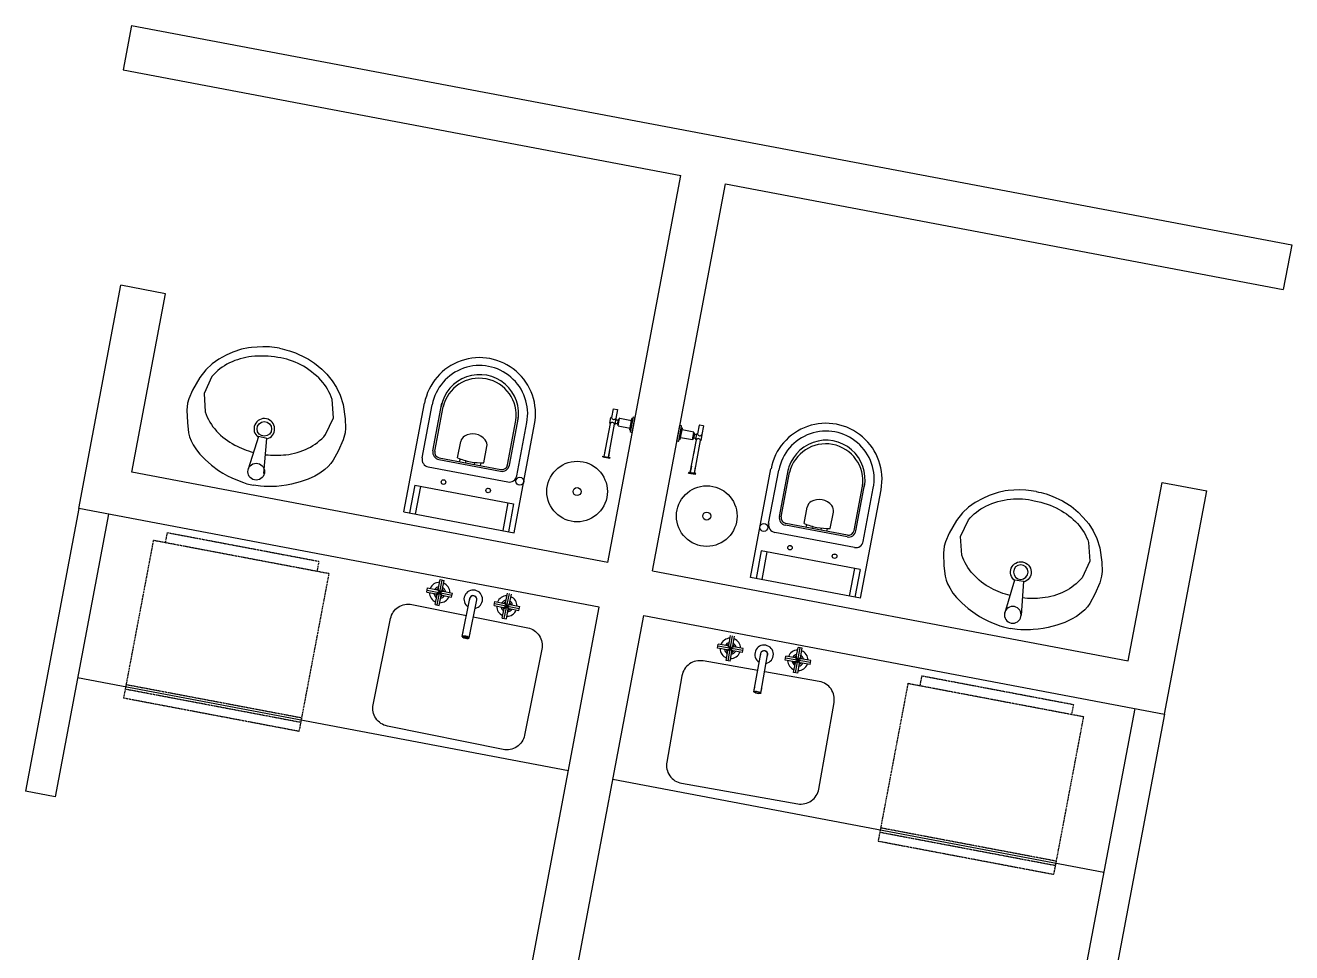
# Model space of a CAD drawing. Header units: inches. Extents: x -18604 to 2753, y -9056 to 3482.
# Drawn here: x -14036.8 to -13618.5, y -2367.2 to -2061.1 of the extents above; entities that cross this region are included whole.
import ezdxf

# ---------------------------------------------------------------- set-up
doc = ezdxf.new("R2010")
doc.units = ezdxf.units.IN
doc.linetypes.add('DASHED2', pattern=[0.375, 0.25, -0.125])
for name, color, linetype in [('Li Fina', 9, 'Continuous'), ('MOVEIS', 2, 'Continuous'), ('Parede', 6, 'Continuous'), ('Parede Baixo', 4, 'Continuous')]:
    doc.layers.add(name, color=color, linetype=linetype)

# ---------------------------------------------------------------- blocks, each defined once
blk = doc.blocks.new('01LAVL32')
at = {"linetype": 'Continuous'}
for p, q in [((-0.0275, -0.1344), (-0.0154, -0.2499)), ((0.0133, -0.2511), (0.0262, -0.1384)), ((-0.0154, -0.2499), (0.0133, -0.2511))]:
    blk.add_line(p, q, dxfattribs=at)
for points in [[(-0.0012, -0.5498, -0.021013), (-0.0349, -0.548), (-0.056, -0.5445), (-0.0926, -0.5355), (-0.1022, -0.5325), (-0.1239, -0.5233), (-0.1508, -0.5082), (-0.1704, -0.4947), (-0.1919, -0.477), (-0.2106, -0.4578), (-0.2273, -0.4352), (-0.2422, -0.4063), (-0.2575, -0.3608), (-0.2643, -0.3307), (-0.2659, -0.3157), (-0.2642, -0.2925), (-0.255, -0.2525), (-0.2443, -0.2195), (-0.2387, -0.2071), (-0.2316, -0.1957), (-0.2224, -0.1839), (-0.2088, -0.1694), (-0.1945, -0.157), (-0.1744, -0.1429), (-0.1503, -0.129), (-0.124, -0.1163), (-0.1081, -0.1098), (-0.0924, -0.1045), (-0.0763, -0.1), (-0.0683, -0.0981), (-0.0361, -0.092), (-0.0243, -0.0905), (-0.0012, -0.0898)], [(-0.0012, -0.5498, 0.021013), (0.0325, -0.548), (0.0535, -0.5445), (0.0902, -0.5355), (0.0998, -0.5325), (0.1215, -0.5233), (0.1483, -0.5082), (0.168, -0.4947), (0.1895, -0.477), (0.2082, -0.4578), (0.2248, -0.4352), (0.2398, -0.4063), (0.2551, -0.3608), (0.2619, -0.3307), (0.2635, -0.3157), (0.2617, -0.2925), (0.2525, -0.2525), (0.2419, -0.2195), (0.2363, -0.2071), (0.2292, -0.1957), (0.22, -0.1839), (0.2064, -0.1694), (0.1921, -0.157), (0.1719, -0.1429), (0.1478, -0.129), (0.1216, -0.1163), (0.1056, -0.1098), (0.0899, -0.1045), (0.0739, -0.1), (0.0659, -0.0981), (0.0337, -0.092), (0.0219, -0.0905), (-0.0012, -0.0898)], [(-0.021, -0.1961, 0.057807), (-0.0872, -0.2084, 0.085317), (-0.1552, -0.2428, 0.106201), (-0.2035, -0.2979), (-0.2189, -0.3571)], [(-0.2189, -0.3571), (-0.2035, -0.4163, 0.106201), (-0.1552, -0.4714, 0.085317), (-0.0801, -0.5094, 0.090539), (-0.0013, -0.5188, 0.074778), (0.0845, -0.5058, 0.085317), (0.1525, -0.4714, 0.106201), (0.2008, -0.4163), (0.2162, -0.3571), (0.2008, -0.2979, 0.106201), (0.1525, -0.2428, 0.085317), (0.0845, -0.2084, 0.056769), (0.0196, -0.1962, 0.074778)]]:
    blk.add_lwpolyline(points, format="xyb", dxfattribs=at)
for centre, radius in [((-0.0013, -0.1352), 0.0277), ((-0.0013, -0.279), 0.0241)]:
    blk.add_circle(centre, radius, dxfattribs=at)
blk.add_arc((-0.0013, -0.279), 0.0341, 114.7124, 63.992, dxfattribs=at)

msp = doc.modelspace()

# ---------------------------------------------------------------- linework, layer by layer
at = {"layer": 'Li Fina', "linetype": 'DASHED2'}
for p, q in [((-13989.98, -2228.64, 126.88), (-13990.6, -2231.89, 126.88)), ((-13939.87, -2238.12, 126.88), (-13989.98, -2228.64, 126.88)), ((-13994.53, -2231.15, 126.88), (-14004.38, -2283.22, 126.88)), ((-13936.56, -2242.11, 126.88), (-13994.53, -2231.15, 126.88)), ((-13936.56, -2242.11, 126.88), (-13946.41, -2294.19, 126.88)), ((-13939.87, -2238.12, 126.88), (-13940.49, -2241.37, 126.88)), ((-13945.57, -2289.77, 126.88), (-14003.55, -2278.8, 126.88)), ((-13745.24, -2278.31, 126.88), (-13755.09, -2330.39, 126.88)), ((-13745.24, -2278.31, 126.88), (-13687.27, -2289.28, 126.88)), ((-13740.7, -2275.81, 126.88), (-13741.31, -2279.05, 126.88)), ((-13740.7, -2275.81, 126.88), (-13690.59, -2285.29, 126.88)), ((-13946.41, -2294.19, 126.88), (-14004.38, -2283.22, 126.88)), ((-13945.85, -2291.24, 126.88), (-14003.82, -2280.27, 126.88)), ((-13690.59, -2285.29, 126.88), (-13691.2, -2288.54, 126.88)), ((-13687.27, -2289.28, 126.88), (-13697.12, -2341.36, 126.88)), ((-13754.54, -2327.44, 126.88), (-13696.57, -2338.41, 126.88)), ((-13754.26, -2325.97, 126.88), (-13696.29, -2336.93, 126.88)), ((-13755.09, -2330.39, 126.88), (-13697.12, -2341.36, 126.88))]:
    msp.add_line(p, q, dxfattribs=at)
at = {"layer": 'Li Fina'}
for p, q in [((-13900.77, -2252.44, 63.44), (-13899.11, -2244.23, 63.44)), ((-13900.43, -2247.31, 63.44), (-13899.78, -2244.09, 63.44)), ((-13899.78, -2244.09, 63.44), (-13898.44, -2244.36, 63.44)), ((-13899.09, -2247.58, 63.44), (-13898.44, -2244.36, 63.44)), ((-13904.18, -2248.17, 63.44), (-13903.91, -2246.84, 63.44)), ((-13904.18, -2248.17, 63.44), (-13900.96, -2248.82, 63.44)), ((-13904.05, -2247.51, 63.44), (-13895.83, -2249.16, 63.44)), ((-13903.91, -2246.84, 63.44), (-13900.69, -2247.49, 63.44)), ((-13901.43, -2252.31, 63.44), (-13900.78, -2249.09, 63.44)), ((-13900.78, -2249.09, 63.44), (-13899.09, -2247.58, 63.44)), ((-13900.69, -2247.49, 63.44), (-13899.94, -2248.34, 63.44)), ((-13900.43, -2247.31, 63.44), (-13899.94, -2248.34, 63.44)), ((-13900.1, -2252.58, 63.44), (-13899.45, -2249.36, 63.44)), ((-13899.19, -2249.18, 63.44), (-13895.97, -2249.83, 63.44)), ((-13898.92, -2247.85, 63.44), (-13895.7, -2248.5, 63.44)), ((-13895.97, -2249.83, 63.44), (-13895.7, -2248.5, 63.44)), ((-13892.51, -2262.85, 63.44), (-13889.97, -2250.27, 63.44)), ((-13878.57, -2256.93, 63.44), (-13876.91, -2248.71, 63.44)), ((-13878.22, -2251.8, 63.44), (-13877.57, -2248.58, 63.44)), ((-13876.89, -2252.07, 63.44), (-13876.24, -2248.85, 63.44)), ((-13901.43, -2252.31, 63.44), (-13900.1, -2252.58, 63.44)), ((-13890.22, -2263.31, 63.44), (-13887.68, -2250.73, 63.44)), ((-13881.98, -2252.66, 63.44), (-13881.71, -2251.32, 63.44)), ((-13881.98, -2252.66, 63.44), (-13878.76, -2253.31, 63.44)), ((-13881.84, -2251.99, 63.44), (-13873.63, -2253.65, 63.44)), ((-13881.71, -2251.32, 63.44), (-13878.49, -2251.97, 63.44)), ((-13879.23, -2256.79, 63.44), (-13878.58, -2253.57, 63.44)), ((-13878.58, -2253.57, 63.44), (-13876.89, -2252.07, 63.44)), ((-13878.49, -2251.97, 63.44), (-13877.74, -2252.82, 63.44)), ((-13878.22, -2251.8, 63.44), (-13877.25, -2253.84, 63.44)), ((-13877.9, -2257.06, 63.44), (-13877.25, -2253.84, 63.44)), ((-13877.74, -2252.82, 63.44), (-13876.71, -2252.33, 63.44)), ((-13876.98, -2253.66, 63.44), (-13873.76, -2254.31, 63.44)), ((-13876.71, -2252.33, 63.44), (-13873.49, -2252.98, 63.44)), ((-13873.76, -2254.31, 63.44), (-13873.49, -2252.98, 63.44)), ((-13879.23, -2256.79, 63.44), (-13877.9, -2257.06, 63.44)), ((-13892.51, -2262.87, 63.44), (-13892.2, -2261.34, 63.44)), ((-13890.22, -2263.33, 63.44), (-13889.91, -2261.8, 63.44)), ((-13804.64, -2270.91, 63.44), (-13803.18, -2262.66, 63.44)), ((-13804.42, -2265.78, 63.44), (-13803.85, -2262.54, 63.44)), ((-13803.08, -2266.01, 63.44), (-13802.51, -2262.78, 63.44)), ((-13808.15, -2266.73, 63.44), (-13807.92, -2265.39, 63.44)), ((-13804.92, -2267.3, 63.44), (-13808.15, -2266.73, 63.44)), ((-13799.78, -2267.52, 63.44), (-13808.04, -2266.06, 63.44)), ((-13804.68, -2265.96, 63.44), (-13807.92, -2265.39, 63.44)), ((-13803.08, -2266.01, 63.44), (-13804.74, -2267.56, 63.44)), ((-13803.91, -2266.79, 63.44), (-13804.68, -2265.96, 63.44)), ((-13803.4, -2267.8, 63.44), (-13804.42, -2265.78, 63.44)), ((-13802.9, -2266.28, 63.44), (-13803.91, -2266.79, 63.44)), ((-13799.66, -2266.85, 63.44), (-13802.9, -2266.28, 63.44)), ((-13799.9, -2268.18, 63.44), (-13799.66, -2266.85, 63.44)), ((-13782.33, -2274.85, 63.44), (-13780.87, -2266.6, 63.44)), ((-13782.11, -2269.71, 63.44), (-13781.54, -2266.48, 63.44)), ((-13780.2, -2266.72, 63.44), (-13781.54, -2266.48, 63.44)), ((-13780.78, -2269.95, 63.44), (-13780.2, -2266.72, 63.44)), ((-13805.31, -2270.8, 63.44), (-13804.74, -2267.56, 63.44)), ((-13803.97, -2271.03, 63.44), (-13805.31, -2270.8, 63.44)), ((-13803.97, -2271.03, 63.44), (-13803.4, -2267.8, 63.44)), ((-13799.9, -2268.18, 63.44), (-13803.13, -2267.61, 63.44)), ((-13796.12, -2281.12, 63.44), (-13793.89, -2268.48, 63.44)), ((-13793.82, -2281.52, 63.44), (-13791.59, -2268.88, 63.44)), ((-13785.85, -2270.67, 63.44), (-13785.61, -2269.33, 63.44)), ((-13782.61, -2271.24, 63.44), (-13785.85, -2270.67, 63.44)), ((-13777.48, -2271.45, 63.44), (-13785.73, -2270, 63.44)), ((-13782.38, -2269.9, 63.44), (-13785.61, -2269.33, 63.44)), ((-13783, -2274.73, 63.44), (-13782.43, -2271.5, 63.44)), ((-13781.09, -2271.74, 63.44), (-13782.11, -2269.71, 63.44)), ((-13780.78, -2269.95, 63.44), (-13781.6, -2270.72, 63.44)), ((-13780.59, -2270.21, 63.44), (-13781.6, -2270.72, 63.44)), ((-13777.36, -2270.78, 63.44), (-13780.59, -2270.21, 63.44)), ((-13777.59, -2272.12, 63.44), (-13777.36, -2270.78, 63.44)), ((-13781.66, -2274.97, 63.44), (-13783, -2274.73, 63.44)), ((-13781.66, -2274.97, 63.44), (-13781.09, -2271.74, 63.44)), ((-13777.59, -2272.12, 63.44), (-13780.83, -2271.55, 63.44)), ((-13796.13, -2281.13, 63.44), (-13795.86, -2279.6, 63.44)), ((-13793.82, -2281.54, 63.44), (-13793.55, -2280, 63.44))]:
    msp.add_line(p, q, dxfattribs=at)
at = {"layer": 'Li Fina', "elevation": 63.44}
for points in [[(-13899.94, -2248.34), (-13900.03, -2248.38), (-13900.12, -2248.42), (-13900.2, -2248.46), (-13900.23, -2248.47), (-13900.26, -2248.49), (-13900.29, -2248.5), (-13900.34, -2248.53), (-13900.4, -2248.55), (-13900.45, -2248.58), (-13900.46, -2248.58), (-13900.47, -2248.59), (-13900.47, -2248.59), (-13900.54, -2248.62), (-13900.59, -2248.65), (-13900.65, -2248.67), (-13900.66, -2248.68), (-13900.66, -2248.68), (-13900.66, -2248.68), (-13900.71, -2248.7), (-13900.76, -2248.73), (-13900.81, -2248.75), (-13900.81, -2248.75), (-13900.82, -2248.75), (-13900.82, -2248.76), (-13900.86, -2248.77), (-13900.89, -2248.79), (-13900.92, -2248.8), (-13900.94, -2248.81), (-13900.96, -2248.82), (-13900.96, -2248.82)], [(-13899.94, -2248.34), (-13899.85, -2248.29), (-13899.76, -2248.25), (-13899.67, -2248.21), (-13899.65, -2248.2), (-13899.62, -2248.18), (-13899.59, -2248.17), (-13899.54, -2248.14), (-13899.48, -2248.12), (-13899.43, -2248.09), (-13899.42, -2248.09), (-13899.41, -2248.08), (-13899.4, -2248.08), (-13899.34, -2248.05), (-13899.28, -2248.02), (-13899.23, -2248), (-13899.22, -2247.99), (-13899.22, -2247.99), (-13899.22, -2247.99), (-13899.17, -2247.97), (-13899.12, -2247.94), (-13899.07, -2247.92), (-13899.07, -2247.92), (-13899.06, -2247.92), (-13899.05, -2247.91), (-13899.02, -2247.9), (-13898.99, -2247.88), (-13898.96, -2247.87), (-13898.94, -2247.86), (-13898.92, -2247.85), (-13898.92, -2247.85)], [(-13899.94, -2248.34), (-13899.9, -2248.42), (-13899.85, -2248.51), (-13899.81, -2248.6), (-13899.8, -2248.63), (-13899.79, -2248.66), (-13899.77, -2248.68), (-13899.75, -2248.74), (-13899.72, -2248.79), (-13899.7, -2248.85), (-13899.69, -2248.85), (-13899.69, -2248.86), (-13899.68, -2248.87), (-13899.66, -2248.93), (-13899.63, -2248.99), (-13899.6, -2249.05), (-13899.6, -2249.05), (-13899.6, -2249.05), (-13899.59, -2249.06), (-13899.57, -2249.11), (-13899.55, -2249.16), (-13899.53, -2249.2), (-13899.52, -2249.21), (-13899.52, -2249.21), (-13899.52, -2249.22), (-13899.5, -2249.26), (-13899.49, -2249.29), (-13899.47, -2249.31), (-13899.46, -2249.34), (-13899.45, -2249.35), (-13899.45, -2249.36)], [(-13899.19, -2249.18), (-13899.19, -2249.18), (-13899.2, -2249.16), (-13899.22, -2249.14), (-13899.24, -2249.12), (-13899.26, -2249.1), (-13899.29, -2249.07), (-13899.29, -2249.06), (-13899.3, -2249.06), (-13899.3, -2249.05), (-13899.33, -2249.01), (-13899.37, -2248.98), (-13899.41, -2248.93), (-13899.41, -2248.93), (-13899.41, -2248.93), (-13899.41, -2248.93), (-13899.45, -2248.88), (-13899.5, -2248.83), (-13899.54, -2248.78), (-13899.55, -2248.77), (-13899.56, -2248.76), (-13899.56, -2248.76), (-13899.6, -2248.71), (-13899.64, -2248.67), (-13899.68, -2248.62), (-13899.7, -2248.6), (-13899.72, -2248.58), (-13899.74, -2248.55), (-13899.81, -2248.48), (-13899.87, -2248.41), (-13899.94, -2248.34)], [(-13877.74, -2252.82), (-13877.82, -2252.86), (-13877.91, -2252.9), (-13878, -2252.95), (-13878.03, -2252.96), (-13878.06, -2252.97), (-13878.08, -2252.98), (-13878.14, -2253.01), (-13878.19, -2253.04), (-13878.25, -2253.06), (-13878.25, -2253.07), (-13878.26, -2253.07), (-13878.27, -2253.07), (-13878.33, -2253.1), (-13878.39, -2253.13), (-13878.45, -2253.16), (-13878.45, -2253.16), (-13878.46, -2253.16), (-13878.46, -2253.16), (-13878.51, -2253.19), (-13878.56, -2253.21), (-13878.6, -2253.23), (-13878.61, -2253.23), (-13878.61, -2253.24), (-13878.62, -2253.24), (-13878.66, -2253.26), (-13878.69, -2253.27), (-13878.71, -2253.28), (-13878.74, -2253.3), (-13878.75, -2253.3), (-13878.76, -2253.31)], [(-13876.98, -2253.66), (-13876.99, -2253.66), (-13877, -2253.65), (-13877.01, -2253.63), (-13877.03, -2253.61), (-13877.06, -2253.58), (-13877.08, -2253.55), (-13877.09, -2253.55), (-13877.09, -2253.54), (-13877.1, -2253.54), (-13877.13, -2253.5), (-13877.17, -2253.46), (-13877.2, -2253.42), (-13877.21, -2253.41), (-13877.21, -2253.41), (-13877.21, -2253.41), (-13877.25, -2253.36), (-13877.3, -2253.31), (-13877.34, -2253.26), (-13877.35, -2253.26), (-13877.35, -2253.25), (-13877.36, -2253.24), (-13877.4, -2253.2), (-13877.44, -2253.15), (-13877.48, -2253.11), (-13877.5, -2253.08), (-13877.52, -2253.06), (-13877.54, -2253.04), (-13877.61, -2252.97), (-13877.67, -2252.89), (-13877.74, -2252.82)], [(-13891.43, -2263.4), (-13890.94, -2263.47), (-13890.55, -2263.47), (-13890.3, -2263.41), (-13890.22, -2263.31), (-13890.31, -2263.18), (-13890.54, -2263.04), (-13890.89, -2262.91), (-13891.31, -2262.8), (-13891.73, -2262.74), (-13892.1, -2262.73), (-13892.37, -2262.76), (-13892.51, -2262.85), (-13892.47, -2262.98), (-13892.26, -2263.12), (-13891.9, -2263.27), (-13891.43, -2263.4)], [(-13891.41, -2263.34), (-13891.85, -2263.22), (-13892.15, -2263.08), (-13892.29, -2262.95), (-13892.24, -2262.85), (-13892.03, -2262.8), (-13891.7, -2262.81), (-13891.32, -2262.86), (-13890.94, -2262.96), (-13890.64, -2263.08), (-13890.47, -2263.21), (-13890.46, -2263.32), (-13890.64, -2263.39), (-13890.97, -2263.4), (-13891.41, -2263.34)], [(-13804.92, -2267.3), (-13804.91, -2267.3), (-13804.9, -2267.29), (-13804.88, -2267.28), (-13804.85, -2267.26), (-13804.82, -2267.25), (-13804.78, -2267.23), (-13804.78, -2267.23), (-13804.77, -2267.22), (-13804.77, -2267.22), (-13804.72, -2267.2), (-13804.67, -2267.17), (-13804.62, -2267.15), (-13804.62, -2267.15), (-13804.62, -2267.15), (-13804.61, -2267.14), (-13804.56, -2267.11), (-13804.5, -2267.09), (-13804.44, -2267.06), (-13804.43, -2267.05), (-13804.42, -2267.05), (-13804.41, -2267.04), (-13804.36, -2267.02), (-13804.31, -2266.99), (-13804.25, -2266.96), (-13804.22, -2266.95), (-13804.2, -2266.93), (-13804.17, -2266.92), (-13804.08, -2266.88), (-13804, -2266.83), (-13803.91, -2266.79)], [(-13803.91, -2266.79), (-13803.84, -2266.86), (-13803.77, -2266.93), (-13803.71, -2267), (-13803.69, -2267.02), (-13803.67, -2267.05), (-13803.65, -2267.07), (-13803.6, -2267.11), (-13803.56, -2267.16), (-13803.52, -2267.2), (-13803.52, -2267.21), (-13803.51, -2267.21), (-13803.5, -2267.22), (-13803.46, -2267.27), (-13803.41, -2267.32), (-13803.37, -2267.36), (-13803.37, -2267.37), (-13803.36, -2267.37), (-13803.36, -2267.37), (-13803.32, -2267.41), (-13803.29, -2267.45), (-13803.25, -2267.49), (-13803.25, -2267.49), (-13803.24, -2267.5), (-13803.24, -2267.5), (-13803.21, -2267.53), (-13803.19, -2267.56), (-13803.17, -2267.58), (-13803.15, -2267.6), (-13803.14, -2267.61), (-13803.13, -2267.61)], [(-13782.61, -2271.24), (-13782.61, -2271.23), (-13782.59, -2271.23), (-13782.57, -2271.21), (-13782.54, -2271.2), (-13782.51, -2271.19), (-13782.48, -2271.17), (-13782.47, -2271.16), (-13782.46, -2271.16), (-13782.46, -2271.16), (-13782.41, -2271.14), (-13782.37, -2271.11), (-13782.32, -2271.09), (-13782.31, -2271.08), (-13782.31, -2271.08), (-13782.31, -2271.08), (-13782.25, -2271.05), (-13782.19, -2271.02), (-13782.13, -2270.99), (-13782.12, -2270.99), (-13782.12, -2270.98), (-13782.11, -2270.98), (-13782.05, -2270.95), (-13782, -2270.93), (-13781.95, -2270.9), (-13781.92, -2270.88), (-13781.89, -2270.87), (-13781.86, -2270.86), (-13781.78, -2270.81), (-13781.69, -2270.77), (-13781.6, -2270.72)], [(-13781.6, -2270.72), (-13781.67, -2270.79), (-13781.75, -2270.86), (-13781.82, -2270.93), (-13781.84, -2270.95), (-13781.86, -2270.97), (-13781.88, -2270.99), (-13781.93, -2271.03), (-13781.97, -2271.07), (-13782.02, -2271.11), (-13782.02, -2271.12), (-13782.03, -2271.12), (-13782.03, -2271.13), (-13782.08, -2271.18), (-13782.13, -2271.22), (-13782.18, -2271.26), (-13782.18, -2271.27), (-13782.18, -2271.27), (-13782.19, -2271.27), (-13782.23, -2271.31), (-13782.27, -2271.35), (-13782.3, -2271.38), (-13782.31, -2271.39), (-13782.31, -2271.39), (-13782.32, -2271.39), (-13782.35, -2271.42), (-13782.37, -2271.45), (-13782.39, -2271.47), (-13782.41, -2271.48), (-13782.42, -2271.49), (-13782.43, -2271.5)], [(-13781.6, -2270.72), (-13781.67, -2270.65), (-13781.74, -2270.58), (-13781.8, -2270.51), (-13781.82, -2270.49), (-13781.84, -2270.47), (-13781.87, -2270.44), (-13781.91, -2270.4), (-13781.95, -2270.35), (-13781.99, -2270.31), (-13782, -2270.3), (-13782, -2270.3), (-13782.01, -2270.29), (-13782.05, -2270.24), (-13782.1, -2270.2), (-13782.14, -2270.15), (-13782.14, -2270.15), (-13782.15, -2270.14), (-13782.15, -2270.14), (-13782.19, -2270.1), (-13782.22, -2270.06), (-13782.26, -2270.02), (-13782.26, -2270.02), (-13782.27, -2270.01), (-13782.27, -2270.01), (-13782.3, -2269.98), (-13782.32, -2269.96), (-13782.34, -2269.93), (-13782.36, -2269.91), (-13782.37, -2269.9), (-13782.38, -2269.9)], [(-13781.6, -2270.72), (-13781.54, -2270.8), (-13781.47, -2270.87), (-13781.4, -2270.94), (-13781.38, -2270.96), (-13781.36, -2270.98), (-13781.34, -2271.01), (-13781.3, -2271.05), (-13781.26, -2271.09), (-13781.22, -2271.14), (-13781.21, -2271.14), (-13781.2, -2271.15), (-13781.2, -2271.16), (-13781.15, -2271.21), (-13781.11, -2271.25), (-13781.06, -2271.3), (-13781.06, -2271.3), (-13781.06, -2271.31), (-13781.06, -2271.31), (-13781.02, -2271.35), (-13780.98, -2271.39), (-13780.95, -2271.43), (-13780.94, -2271.43), (-13780.94, -2271.44), (-13780.93, -2271.44), (-13780.91, -2271.47), (-13780.88, -2271.49), (-13780.86, -2271.52), (-13780.84, -2271.53), (-13780.83, -2271.55), (-13780.83, -2271.55)], [(-13795.03, -2281.64), (-13795.51, -2281.52), (-13795.87, -2281.38), (-13796.08, -2281.24), (-13796.12, -2281.12), (-13795.99, -2281.03), (-13795.72, -2280.98), (-13795.35, -2280.99), (-13794.92, -2281.04), (-13794.51, -2281.13), (-13794.16, -2281.26), (-13793.92, -2281.39), (-13793.82, -2281.52), (-13793.9, -2281.63), (-13794.15, -2281.69), (-13794.54, -2281.69), (-13795.03, -2281.64)], [(-13795.02, -2281.58), (-13794.57, -2281.63), (-13794.24, -2281.61), (-13794.07, -2281.54), (-13794.07, -2281.43), (-13794.25, -2281.3), (-13794.55, -2281.19), (-13794.93, -2281.1), (-13795.32, -2281.05), (-13795.65, -2281.06), (-13795.86, -2281.11), (-13795.9, -2281.21), (-13795.76, -2281.34), (-13795.45, -2281.47), (-13795.02, -2281.58)]]:
    msp.add_lwpolyline(points, dxfattribs=at)
at = {"layer": 'Li Fina'}
for points in [[(-13888.83, -2256.34), (-13870.86, -2259.97, -0.414214), (-13866.16, -2267.04), (-13871.9, -2295.47, -0.414214), (-13878.97, -2300.16), (-13917.2, -2292.44, -0.414214), (-13921.89, -2285.37), (-13916.15, -2256.94, -0.414214), (-13909.08, -2252.25), (-13891.11, -2255.88)], [(-13794.87, -2274.12), (-13812.92, -2270.93, 0.414214), (-13819.88, -2275.8), (-13824.92, -2304.36, 0.414214), (-13820.05, -2311.31), (-13781.65, -2318.09, 0.414214), (-13774.69, -2313.22), (-13769.65, -2284.66, 0.414214), (-13774.52, -2277.71), (-13792.57, -2274.52)]]:
    msp.add_lwpolyline(points, format="xyb", dxfattribs=at)
for centre, radius, start, end in [((-13899.94, -2248.34, 63.44), 3.38, 90.1967, 156.9674), ((-13899.94, -2248.34, 63.44), 3.38, 0.1987, 66.9658), ((-13899.94, -2248.34, 63.44), 3.38, 180.198, 246.9693), ((-13899.94, -2248.34, 63.44), 1.93, 189.1852, 237.9824), ((-13899.94, -2248.34, 63.44), 1.93, 99.1837, 147.9798), ((-13899.94, -2248.34, 63.44), 1.39, 197.7786, 229.3916), ((-13899.94, -2248.34, 63.44), 1.36, 198.582, 228.5877), ((-13899.94, -2248.34, 63.44), 1.39, 107.7743, 139.386), ((-13899.94, -2248.34, 63.44), 1.36, 108.5786, 138.5822), ((-13901.01, -2249.04, 63.44), 0.226, 348.5592, 78.6085), ((-13900.65, -2247.27, 63.44), 0.226, 258.5581, 348.6074), ((-13899.94, -2248.34, 63.44), 3.38, 270.2003, 336.968), ((-13899.94, -2248.34, 63.44), 1.93, 279.1896, 327.9797), ((-13899.94, -2248.34, 63.44), 1.36, 288.588, 318.5844), ((-13899.94, -2248.34, 63.44), 1.39, 287.7842, 319.3874), ((-13899.23, -2249.4, 63.44), 0.226, 78.5578, 168.6092), ((-13898.87, -2247.63, 63.44), 0.226, 168.5574, 258.6084), ((-13899.94, -2248.34, 63.44), 1.36, 18.5843, 48.5785), ((-13899.94, -2248.34, 63.44), 1.39, 17.7801, 49.3819), ((-13899.94, -2248.34, 63.44), 1.93, 9.1874, 57.9765), ((-13888.84, -2250.58, 63.44), 3.06, 281.0157, 236.1504), ((-13888.84, -2250.58, 63.44), 1.22, 331.1354, 186.0307), ((-13888.84, -2250.58, 63.44), 1.17, 352.3134, 164.8527), ((-13877.74, -2252.82, 63.44), 3.38, 90.1967, 156.9674), ((-13877.74, -2252.82, 63.44), 3.38, 0.1986, 66.9657), ((-13877.74, -2252.82, 63.44), 3.38, 180.1981, 246.9694), ((-13877.74, -2252.82, 63.44), 1.93, 189.1864, 237.9831), ((-13877.74, -2252.82, 63.44), 1.93, 99.183, 147.9786), ((-13877.74, -2252.82, 63.44), 1.39, 197.7787, 229.3916), ((-13877.74, -2252.82, 63.44), 1.36, 198.582, 228.5877), ((-13877.74, -2252.82, 63.44), 1.39, 107.7743, 139.386), ((-13878.8, -2253.53, 63.44), 0.226, 348.5581, 78.6087), ((-13877.74, -2252.82, 63.44), 1.36, 108.5785, 138.5821), ((-13878.44, -2251.75, 63.44), 0.226, 258.5581, 348.6076), ((-13877.74, -2252.82, 63.44), 3.38, 270.2004, 336.968), ((-13877.74, -2252.82, 63.44), 1.93, 279.1903, 327.9809), ((-13877.74, -2252.82, 63.44), 1.39, 287.7844, 319.3874), ((-13877.74, -2252.82, 63.44), 1.36, 288.5878, 318.5843), ((-13877.03, -2253.89, 63.44), 0.226, 78.5574, 168.6081), ((-13876.67, -2252.11, 63.44), 0.226, 168.5576, 258.6091), ((-13877.74, -2252.82, 63.44), 1.36, 18.5843, 48.5784), ((-13877.74, -2252.82, 63.44), 1.39, 17.7801, 49.3819), ((-13877.74, -2252.82, 63.44), 1.93, 9.1862, 57.9758), ((-13803.91, -2266.79, 63.44), 3.38, 181.6045, 248.3721), ((-13803.91, -2266.79, 63.44), 3.38, 91.6068, 158.3739), ((-13803.91, -2266.79, 63.44), 1.93, 190.5916, 239.3822), ((-13803.91, -2266.79, 63.44), 1.93, 100.5967, 149.3863), ((-13803.91, -2266.79, 63.44), 1.39, 199.1851, 230.7881), ((-13803.91, -2266.79, 63.44), 1.36, 199.9882, 229.9847), ((-13803.91, -2266.79, 63.44), 1.39, 109.1906, 140.7924), ((-13803.91, -2266.79, 63.44), 1.36, 109.9941, 139.9882), ((-13804.96, -2267.52, 63.44), 0.226, 349.9644, 80.0151), ((-13804.64, -2265.74, 63.44), 0.226, 259.9634, 350.0149), ((-13802.86, -2266.05, 63.44), 0.226, 169.9648, 260.0144), ((-13803.91, -2266.79, 63.44), 1.39, 19.1865, 50.7982), ((-13803.91, -2266.79, 63.44), 1.36, 19.9904, 49.994), ((-13803.91, -2266.79, 63.44), 1.93, 10.5938, 59.3895), ((-13803.91, -2266.79, 63.44), 3.38, 1.6051, 68.3758), ((-13792.76, -2268.76, 63.44), 3.06, 282.4221, 237.5568), ((-13803.91, -2266.79, 63.44), 3.38, 271.6031, 338.3744), ((-13803.91, -2266.79, 63.44), 1.93, 280.5894, 329.3861), ((-13803.91, -2266.79, 63.44), 1.39, 289.1809, 320.7938), ((-13803.91, -2266.79, 63.44), 1.36, 289.9847, 319.9905), ((-13803.17, -2267.84, 63.44), 0.226, 79.9638, 170.0144), ((-13792.76, -2268.76, 63.44), 1.22, 332.5418, 187.4371), ((-13792.76, -2268.76, 63.44), 1.17, 353.7198, 166.2591), ((-13781.6, -2270.72, 63.44), 3.38, 181.6045, 248.3722), ((-13781.6, -2270.72, 63.44), 3.38, 91.6067, 158.3738), ((-13781.6, -2270.72, 63.44), 1.93, 190.5928, 239.3829), ((-13781.6, -2270.72, 63.44), 1.93, 100.596, 149.3851), ((-13781.6, -2270.72, 63.44), 1.39, 199.1851, 230.7883), ((-13781.6, -2270.72, 63.44), 1.36, 199.9881, 229.9845), ((-13781.6, -2270.72, 63.44), 1.39, 109.1906, 140.7924), ((-13781.6, -2270.72, 63.44), 1.36, 109.994, 139.9882), ((-13782.65, -2271.46, 63.44), 0.226, 349.9632, 80.0147), ((-13782.34, -2269.68, 63.44), 0.226, 259.9641, 350.0151), ((-13780.55, -2269.99, 63.44), 0.226, 169.9651, 260.0144), ((-13781.6, -2270.72, 63.44), 1.36, 19.9903, 49.9939), ((-13781.6, -2270.72, 63.44), 1.39, 19.1865, 50.7982), ((-13781.6, -2270.72, 63.44), 1.93, 10.5927, 59.3888), ((-13781.6, -2270.72, 63.44), 3.38, 1.6051, 68.3757), ((-13781.6, -2270.72, 63.44), 3.38, 271.6032, 338.3745), ((-13781.6, -2270.72, 63.44), 1.93, 280.5901, 329.3873), ((-13781.6, -2270.72, 63.44), 1.36, 289.9848, 319.9905), ((-13781.6, -2270.72, 63.44), 1.39, 289.1809, 320.7939), ((-13780.87, -2271.77, 63.44), 0.226, 79.964, 170.0133)]:
    msp.add_arc(centre, radius, start, end, dxfattribs=at)
at = {"layer": 'MOVEIS'}
for p, q in [((-13911.73, -2221.72, 63.44), (-13904.94, -2185.85, 63.44)), ((-13905.71, -2203.92, 63.44), (-13902.39, -2186.34, 63.44)), ((-13902.16, -2201.54, 63.44), (-13899.18, -2185.79, 63.44)), ((-13901.57, -2201.65, 63.44), (-13898.8, -2187.02, 63.44)), ((-13842.59, -2187.68, 63.44), (-13843.14, -2190.57, 63.44)), ((-13842.59, -2187.68, 63.44), (-13841.22, -2187.94, 63.44)), ((-13877.49, -2206.2, 63.44), (-13874.73, -2191.57, 63.44)), ((-13876.91, -2206.32, 63.44), (-13873.93, -2190.57, 63.44)), ((-13843.7, -2192.45, 63.44), (-13843.35, -2190.58, 63.44)), ((-13843.29, -2190.54, 63.44), (-13843.14, -2190.57, 63.44)), ((-13841.93, -2192.78, 63.44), (-13841.58, -2190.91, 63.44)), ((-13841.22, -2187.94, 63.44), (-13841.77, -2190.83, 63.44)), ((-13841.22, -2187.94, 63.44), (-13841.77, -2190.83, 63.44)), ((-13841.77, -2190.83, 63.44), (-13841.62, -2190.86, 63.44)), ((-13841.6, -2191.29, 63.44), (-13840.96, -2191.41, 63.44)), ((-13841.32, -2187.92, 63.44), (-13841.22, -2187.94, 63.44)), ((-13841.23, -2192.81, 63.44), (-13840.91, -2191.14, 63.44)), ((-13840.96, -2193.27, 63.44), (-13840.49, -2190.82, 63.44)), ((-13840.85, -2191.1, 63.44), (-13840.61, -2191.15, 63.44)), ((-13840.43, -2190.78, 63.44), (-13836.55, -2191.51, 63.44)), ((-13837.15, -2194.65, 63.44), (-13836.44, -2190.92, 63.44)), ((-13836.87, -2195.37, 63.44), (-13835.93, -2190.36, 63.44)), ((-13836.38, -2190.88, 63.44), (-13836.09, -2190.94, 63.44)), ((-13836.29, -2195.53, 63.44), (-13835.33, -2190.42, 63.44)), ((-13835.87, -2190.32, 63.44), (-13835.33, -2190.42, 63.44)), ((-13875.37, -2228.6, 63.44), (-13868.58, -2192.73, 63.44)), ((-13874.47, -2209.83, 63.44), (-13871.14, -2192.25, 63.44)), ((-13845.56, -2203.38, 63.44), (-13843.51, -2192.53, 63.44)), ((-13844.19, -2203.64, 63.44), (-13842.14, -2192.79, 63.44)), ((-13843.66, -2192.51, 63.44), (-13843.51, -2192.53, 63.44)), ((-13842.14, -2192.79, 63.44), (-13841.99, -2192.82, 63.44)), ((-13841.81, -2192.42, 63.44), (-13841.17, -2192.54, 63.44)), ((-13841.19, -2192.87, 63.44), (-13840.94, -2192.92, 63.44)), ((-13840.92, -2193.33, 63.44), (-13837.04, -2194.06, 63.44)), ((-13837.11, -2194.71, 63.44), (-13836.81, -2194.77, 63.44)), ((-13836.83, -2195.43, 63.44), (-13836.29, -2195.53, 63.44)), ((-13821.56, -2198.32, 63.44), (-13820.59, -2193.21, 63.44)), ((-13820.96, -2198.38, 63.44), (-13820.01, -2193.37, 63.44)), ((-13820.05, -2193.31, 63.44), (-13820.59, -2193.21, 63.44)), ((-13820.44, -2197.81, 63.44), (-13819.74, -2194.08, 63.44)), ((-13819.78, -2194.02, 63.44), (-13820.07, -2193.97, 63.44)), ((-13815.97, -2195.4, 63.44), (-13819.85, -2194.67, 63.44)), ((-13816.39, -2197.92, 63.44), (-13815.93, -2195.46, 63.44)), ((-13815.97, -2197.59, 63.44), (-13815.66, -2195.92, 63.44)), ((-13815.7, -2195.86, 63.44), (-13815.94, -2195.82, 63.44)), ((-13815.07, -2196.31, 63.44), (-13815.71, -2196.19, 63.44)), ((-13815.3, -2197.82, 63.44), (-13814.95, -2195.95, 63.44)), ((-13814.75, -2195.94, 63.44), (-13814.89, -2195.91, 63.44)), ((-13814.2, -2193.05, 63.44), (-13814.75, -2195.94, 63.44)), ((-13814.2, -2193.05, 63.44), (-13814.75, -2195.94, 63.44)), ((-13814.1, -2193.07, 63.44), (-13814.2, -2193.05, 63.44)), ((-13812.82, -2193.31, 63.44), (-13814.2, -2193.05, 63.44)), ((-13812.82, -2193.31, 63.44), (-13813.37, -2196.2, 63.44)), ((-13813.22, -2196.23, 63.44), (-13813.37, -2196.2, 63.44)), ((-13894, -2203.88, 63.44), (-13892.98, -2198.5, 63.44)), ((-13885.35, -2205.52, 63.44), (-13884.34, -2200.14, 63.44)), ((-13843.04, -2197.55, 63.44), (-13842.82, -2196.42, 63.44)), ((-13821.02, -2198.42, 63.44), (-13821.56, -2198.32, 63.44)), ((-13820.5, -2197.85, 63.44), (-13820.8, -2197.8, 63.44)), ((-13816.45, -2197.96, 63.44), (-13820.33, -2197.22, 63.44)), ((-13817.17, -2208.75, 63.44), (-13815.12, -2197.91, 63.44)), ((-13816.03, -2197.63, 63.44), (-13816.28, -2197.58, 63.44)), ((-13815.28, -2197.44, 63.44), (-13815.92, -2197.32, 63.44)), ((-13815.79, -2209.01, 63.44), (-13813.74, -2198.17, 63.44)), ((-13815.12, -2197.91, 63.44), (-13815.26, -2197.88, 63.44)), ((-13813.59, -2198.19, 63.44), (-13813.74, -2198.17, 63.44)), ((-13813.54, -2198.15, 63.44), (-13813.18, -2196.29, 63.44)), ((-13900.17, -2204.46, 63.44), (-13879.83, -2208.31, 63.44)), ((-13900.05, -2203.87, 63.44), (-13879.71, -2207.72, 63.44)), ((-13893.32, -2205.14, 63.44), (-13893.15, -2204.22, 63.44)), ((-13846.04, -2203.51, 63.44), (-13846, -2203.29, 63.44)), ((-13846.04, -2203.51, 63.44), (-13846, -2203.29, 63.44)), ((-13846.04, -2203.51, 63.44), (-13843.75, -2203.95, 63.44)), ((-13843.75, -2203.95, 63.44), (-13846.04, -2203.51, 63.44)), ((-13846, -2203.29, 63.44), (-13843.71, -2203.73, 63.44)), ((-13846, -2203.29, 63.44), (-13845.56, -2203.38, 63.44)), ((-13845.56, -2203.38, 63.44), (-13845.16, -2201.22, 63.44)), ((-13843.78, -2201.48, 63.44), (-13844.19, -2203.64, 63.44)), ((-13844.19, -2203.64, 63.44), (-13843.71, -2203.73, 63.44)), ((-13843.75, -2203.95, 63.44), (-13843.71, -2203.73, 63.44)), ((-13843.71, -2203.73, 63.44), (-13843.75, -2203.95, 63.44)), ((-13816.02, -2202.66, 63.44), (-13815.8, -2201.53, 63.44)), ((-13903.72, -2206.84, 63.44), (-13877.39, -2211.82, 63.44)), ((-13891.36, -2205.52, 63.44), (-13891.23, -2204.84, 63.44)), ((-13888.41, -2206.07, 63.44), (-13888.28, -2205.4, 63.44)), ((-13886.45, -2206.44, 63.44), (-13886.27, -2205.52, 63.44)), ((-13817.65, -2208.66, 63.44), (-13817.69, -2208.88, 63.44)), ((-13817.69, -2208.88, 63.44), (-13817.65, -2208.66, 63.44)), ((-13815.36, -2209.09, 63.44), (-13817.65, -2208.66, 63.44)), ((-13817.17, -2208.75, 63.44), (-13817.65, -2208.66, 63.44)), ((-13816.76, -2206.59, 63.44), (-13817.17, -2208.75, 63.44)), ((-13815.79, -2209.01, 63.44), (-13815.38, -2206.85, 63.44)), ((-13797.26, -2243.37, 63.44), (-13790.48, -2207.51, 63.44)), ((-13791.25, -2225.58, 63.44), (-13787.92, -2207.99, 63.44)), ((-13787.69, -2223.2, 63.44), (-13784.71, -2207.45, 63.44)), ((-13787.1, -2223.31, 63.44), (-13784.33, -2208.67, 63.44)), ((-13908.15, -2212.93, 63.44), (-13909.88, -2222.07, 63.44)), ((-13908.15, -2212.93, 63.44), (-13875.49, -2219.11, 63.44)), ((-13898.13, -2211.35, 63.44), (-13898.98, -2211.19, 63.44)), ((-13817.69, -2208.88, 63.44), (-13815.4, -2209.31, 63.44)), ((-13815.4, -2209.31, 63.44), (-13817.69, -2208.88, 63.44)), ((-13815.36, -2209.09, 63.44), (-13815.79, -2209.01, 63.44)), ((-13815.4, -2209.31, 63.44), (-13815.36, -2209.09, 63.44)), ((-13815.4, -2209.31, 63.44), (-13815.36, -2209.09, 63.44)), ((-13762.44, -2227.97, 63.44), (-13759.46, -2212.22, 63.44)), ((-13906.26, -2213.29, 63.44), (-13907.99, -2222.42, 63.44)), ((-13883.39, -2214.14, 63.44), (-13884.24, -2213.98, 63.44)), ((-13763.03, -2227.86, 63.44), (-13760.26, -2213.23, 63.44)), ((-13760.91, -2250.25, 63.44), (-13754.12, -2214.39, 63.44)), ((-13760, -2231.49, 63.44), (-13756.68, -2213.91, 63.44)), ((-13877.37, -2218.75, 63.44), (-13879.1, -2227.89, 63.44)), ((-13875.49, -2219.11, 63.44), (-13877.22, -2228.25, 63.44)), ((-13779.54, -2225.54, 63.44), (-13778.52, -2220.16, 63.44)), ((-13911.73, -2221.72, 63.44), (-13875.37, -2228.6, 63.44)), ((-13770.89, -2227.18, 63.44), (-13769.87, -2221.8, 63.44)), ((-13762.92, -2233.48, 63.44), (-13789.26, -2228.5, 63.44)), ((-13765.36, -2229.96, 63.44), (-13785.7, -2226.12, 63.44)), ((-13765.25, -2229.38, 63.44), (-13785.59, -2225.53, 63.44)), ((-13778.86, -2226.8, 63.44), (-13778.68, -2225.88, 63.44)), ((-13776.89, -2227.17, 63.44), (-13776.77, -2226.5, 63.44)), ((-13773.95, -2227.73, 63.44), (-13773.82, -2227.06, 63.44)), ((-13771.98, -2228.1, 63.44), (-13771.81, -2227.18, 63.44)), ((-13784.51, -2232.85, 63.44), (-13783.67, -2233.01, 63.44)), ((-13793.68, -2234.59, 63.44), (-13795.41, -2243.72, 63.44)), ((-13761.02, -2240.77, 63.44), (-13793.68, -2234.59, 63.44)), ((-13791.8, -2234.94, 63.44), (-13793.53, -2244.08, 63.44)), ((-13769.77, -2235.64, 63.44), (-13768.93, -2235.8, 63.44)), ((-13762.91, -2240.41, 63.44), (-13764.64, -2249.55, 63.44)), ((-13761.02, -2240.77, 63.44), (-13762.75, -2249.9, 63.44)), ((-13760.91, -2250.25, 63.44), (-13797.26, -2243.37, 63.44)), ((-13857.42, -2307.18, 63.44), (-14019.54, -2276.5, 63.44)), ((-13842.68, -2309.97, 63.44), (-13680.56, -2340.64, 63.44))]:
    msp.add_line(p, q, dxfattribs=at)
for centre, radius in [((-13854.53, -2215, 63.44), 10), ((-13898.67, -2211.87, 63.44), 0.75), ((-13873.44, -2211.59, 63.44), 1.31), ((-13883.93, -2214.66, 63.44), 0.75), ((-13854.53, -2215, 63.44), 1.31), ((-13811.7, -2223.1, 63.44), 10), ((-13811.7, -2223.1, 63.44), 1.31), ((-13792.85, -2226.84, 63.44), 1.31), ((-13784.2, -2233.53, 63.44), 0.75), ((-13769.47, -2236.32, 63.44), 0.75)]:
    msp.add_circle(centre, radius, dxfattribs=at)
for centre, radius, start, end in [((-13886.76, -2189.29, 63.44), 18.5, 349.2862, 169.2862), ((-13886.76, -2189.29, 63.44), 15.9, 349.2862, 169.2862), ((-13886.76, -2189.29, 63.44), 12.9, 349.2862, 169.2862), ((-13886.87, -2189.84, 63.44), 12.26, 351.8868, 166.6857), ((-13843.3, -2190.59, 63.44), 0.05, 79.2862, 169.2862), ((-13842.41, -2190.46, 63.44), 0.74, 188.212, 330.3605), ((-13841.59, -2191.24, 63.44), 0.05, 169.2862, 259.2862), ((-13841.63, -2190.91, 63.44), 0.05, 349.2862, 79.2862), ((-13840.86, -2191.15, 63.44), 0.05, 79.2862, 169.2862), ((-13840.61, -2191.2, 63.44), 0.05, 349.2862, 79.2862), ((-13840.44, -2190.82, 63.44), 0.05, 79.2862, 169.2862), ((-13836.39, -2190.93, 63.44), 0.05, 79.2862, 169.2862), ((-13836.08, -2190.89, 63.44), 0.05, 259.2862, 349.2862), ((-13835.88, -2190.36, 63.44), 0.05, 79.2862, 169.2862), ((-13889.03, -2201.25, 63.44), 5.3, 38.454, 120.1185), ((-13843.65, -2192.46, 63.44), 0.05, 169.2862, 259.2862), ((-13842.87, -2192.9, 63.44), 0.74, 8.212, 150.3605), ((-13841.98, -2192.77, 63.44), 0.05, 259.2862, 349.2862), ((-13841.82, -2192.47, 63.44), 0.05, 79.2862, 169.2862), ((-13841.18, -2192.82, 63.44), 0.05, 169.2862, 259.2862), ((-13840.91, -2193.28, 63.44), 0.05, 169.2862, 259.2862), ((-13840.93, -2192.87, 63.44), 0.05, 259.2862, 349.2862), ((-13837.1, -2194.66, 63.44), 0.05, 169.2862, 259.2862), ((-13836.83, -2195.38, 63.44), 0.05, 169.2862, 259.2862), ((-13836.82, -2194.82, 63.44), 0.05, 349.2862, 79.2862), ((-13820.06, -2193.92, 63.44), 0.05, 169.2862, 259.2862), ((-13820.06, -2193.36, 63.44), 0.05, 349.2862, 79.2862), ((-13819.79, -2194.07, 63.44), 0.05, 349.2862, 79.2862), ((-13815.95, -2195.86, 63.44), 0.05, 79.2862, 169.2862), ((-13815.98, -2195.45, 63.44), 0.05, 349.2862, 79.2862), ((-13815.71, -2195.91, 63.44), 0.05, 349.2862, 79.2862), ((-13814.9, -2195.96, 63.44), 0.05, 79.2862, 169.2862), ((-13814.01, -2195.83, 63.44), 0.74, 188.212, 330.3605), ((-13772.3, -2210.95, 63.44), 18.5, 349.2862, 169.2862), ((-13772.3, -2210.95, 63.44), 15.9, 349.2862, 169.2862), ((-13890.33, -2199.01, 63.44), 2.7, 120.1185, 169.2862), ((-13886.99, -2199.64, 63.44), 2.7, 349.2862, 38.454), ((-13821.01, -2198.37, 63.44), 0.05, 259.2862, 349.2862), ((-13820.81, -2197.85, 63.44), 0.05, 79.2862, 169.2862), ((-13820.49, -2197.8, 63.44), 0.05, 259.2862, 349.2862), ((-13816.44, -2197.91, 63.44), 0.05, 259.2862, 349.2862), ((-13816.27, -2197.54, 63.44), 0.05, 169.2862, 259.2862), ((-13816.02, -2197.58, 63.44), 0.05, 259.2862, 349.2862), ((-13815.26, -2197.83, 63.44), 0.05, 169.2862, 259.2862), ((-13815.29, -2197.49, 63.44), 0.05, 349.2862, 79.2862), ((-13814.47, -2198.27, 63.44), 0.74, 8.212, 150.3605), ((-13815.06, -2196.26, 63.44), 0.05, 259.2862, 349.2862), ((-13813.58, -2198.14, 63.44), 0.05, 259.2862, 349.2862), ((-13813.23, -2196.28, 63.44), 0.05, 349.2862, 79.2862), ((-13772.3, -2210.95, 63.44), 12.9, 349.2862, 169.2862), ((-13772.4, -2211.5, 63.44), 12.26, 351.8868, 166.6857), ((-13903.26, -2204.38, 63.44), 2.5, 169.2862, 259.2862), ((-13899.7, -2202, 63.44), 2.5, 169.2862, 259.2862), ((-13899.7, -2202, 63.44), 1.9, 169.2862, 259.2862), ((-13884.64, -2181.33, 63.44), 24.42, 247.4532, 257.8598), ((-13885.83, -2181.1, 63.44), 24.42, 260.7127, 271.1193), ((-13879.36, -2205.85, 63.44), 2.5, 259.2862, 349.2862), ((-13879.36, -2205.85, 63.44), 1.9, 259.2862, 349.2862), ((-13876.92, -2209.37, 63.44), 2.5, 259.2862, 349.2862), ((-13775.87, -2220.66, 63.44), 2.7, 120.1185, 169.2862), ((-13774.56, -2222.91, 63.44), 5.3, 38.454, 120.1185), ((-13772.53, -2221.29, 63.44), 2.7, 349.2862, 38.454), ((-13785.24, -2223.66, 63.44), 2.5, 169.2862, 259.2862), ((-13785.24, -2223.66, 63.44), 1.9, 169.2862, 259.2862), ((-13788.79, -2226.04, 63.44), 2.5, 169.2862, 259.2862), ((-13770.17, -2202.99, 63.44), 24.42, 247.4532, 257.8598), ((-13771.37, -2202.76, 63.44), 24.42, 260.7127, 271.1193), ((-13764.9, -2227.51, 63.44), 2.5, 259.2862, 349.2862), ((-13764.9, -2227.51, 63.44), 1.9, 259.2862, 349.2862), ((-13762.46, -2231.02, 63.44), 2.5, 259.2862, 349.2862)]:
    msp.add_arc(centre, radius, start, end, dxfattribs=at)
at = {"layer": 'Parede'}
for p, q in [((-14001.68, -2061.07, 63.44), (-14004.47, -2075.81, 63.44)), ((-14001.68, -2061.07, 63.44), (-13618.48, -2133.57, 63.44)), ((-14004.47, -2075.81, 63.44), (-13820.24, -2110.66, 63.44)), ((-13844.41, -2238.4, 63.44), (-13820.24, -2110.66, 63.44)), ((-13829.67, -2241.19, 63.44), (-13805.5, -2113.45, 63.44)), ((-13805.5, -2113.45, 63.44), (-13621.27, -2148.31, 63.44)), ((-13618.48, -2133.57, 63.44), (-13621.27, -2148.31, 63.44)), ((-14019.14, -2220.6, 63.44), (-14005.2, -2146.91, 63.44)), ((-13990.46, -2149.7, 63.44), (-14005.2, -2146.91, 63.44)), ((-14001.62, -2208.65, 63.44), (-13990.46, -2149.7, 63.44)), ((-13844.41, -2238.4, 63.44), (-14001.62, -2208.65, 63.44)), ((-13672.46, -2270.93, 63.44), (-13661.3, -2211.98, 63.44)), ((-13661.3, -2211.98, 63.44), (-13646.56, -2214.76, 63.44)), ((-13660.51, -2288.46, 63.44), (-13646.56, -2214.76, 63.44)), ((-13847.19, -2253.14, 63.44), (-14019.14, -2220.6, 63.44)), ((-13829.67, -2241.19, 63.44), (-13672.46, -2270.93, 63.44)), ((-13832.46, -2255.92, 63.44), (-13660.51, -2288.46, 63.44))]:
    msp.add_line(p, q, dxfattribs=at)
at = {"layer": 'Parede Baixo'}
for p, q in [((-14019.14, -2220.6, 63.44), (-14036.8, -2313.95, 63.44)), ((-14009.32, -2222.46, 63.44), (-14026.98, -2315.81, 63.44)), ((-13947.58, -2783.72, 63.44), (-13847.19, -2253.14, 63.44)), ((-13932.84, -2786.51, 63.44), (-13832.46, -2255.92, 63.44)), ((-13670.33, -2286.6, 63.44), (-13687.99, -2379.94, 63.44)), ((-13660.51, -2288.46, 63.44), (-13678.17, -2381.8, 63.44)), ((-14026.98, -2315.81, 63.44), (-14036.8, -2313.95, 63.44))]:
    msp.add_line(p, q, dxfattribs=at)

# ---------------------------------------------------------------- block references
at = {"layer": 'MOVEIS', "yscale": 100, "zscale": 99.99999999999989}
for p, xscale, rotation in [((-13963.17, -2221.7, 63.44), 100.0000000000075, 169.2862480787813), ((-13713.01, -2269.03, 63.44), -100.0000000000116, 169.2862480787689)]:
    msp.add_blockref('01LAVL32', p, dxfattribs=dict(at, xscale=xscale, rotation=rotation))

doc.saveas('drawing.dxf')
